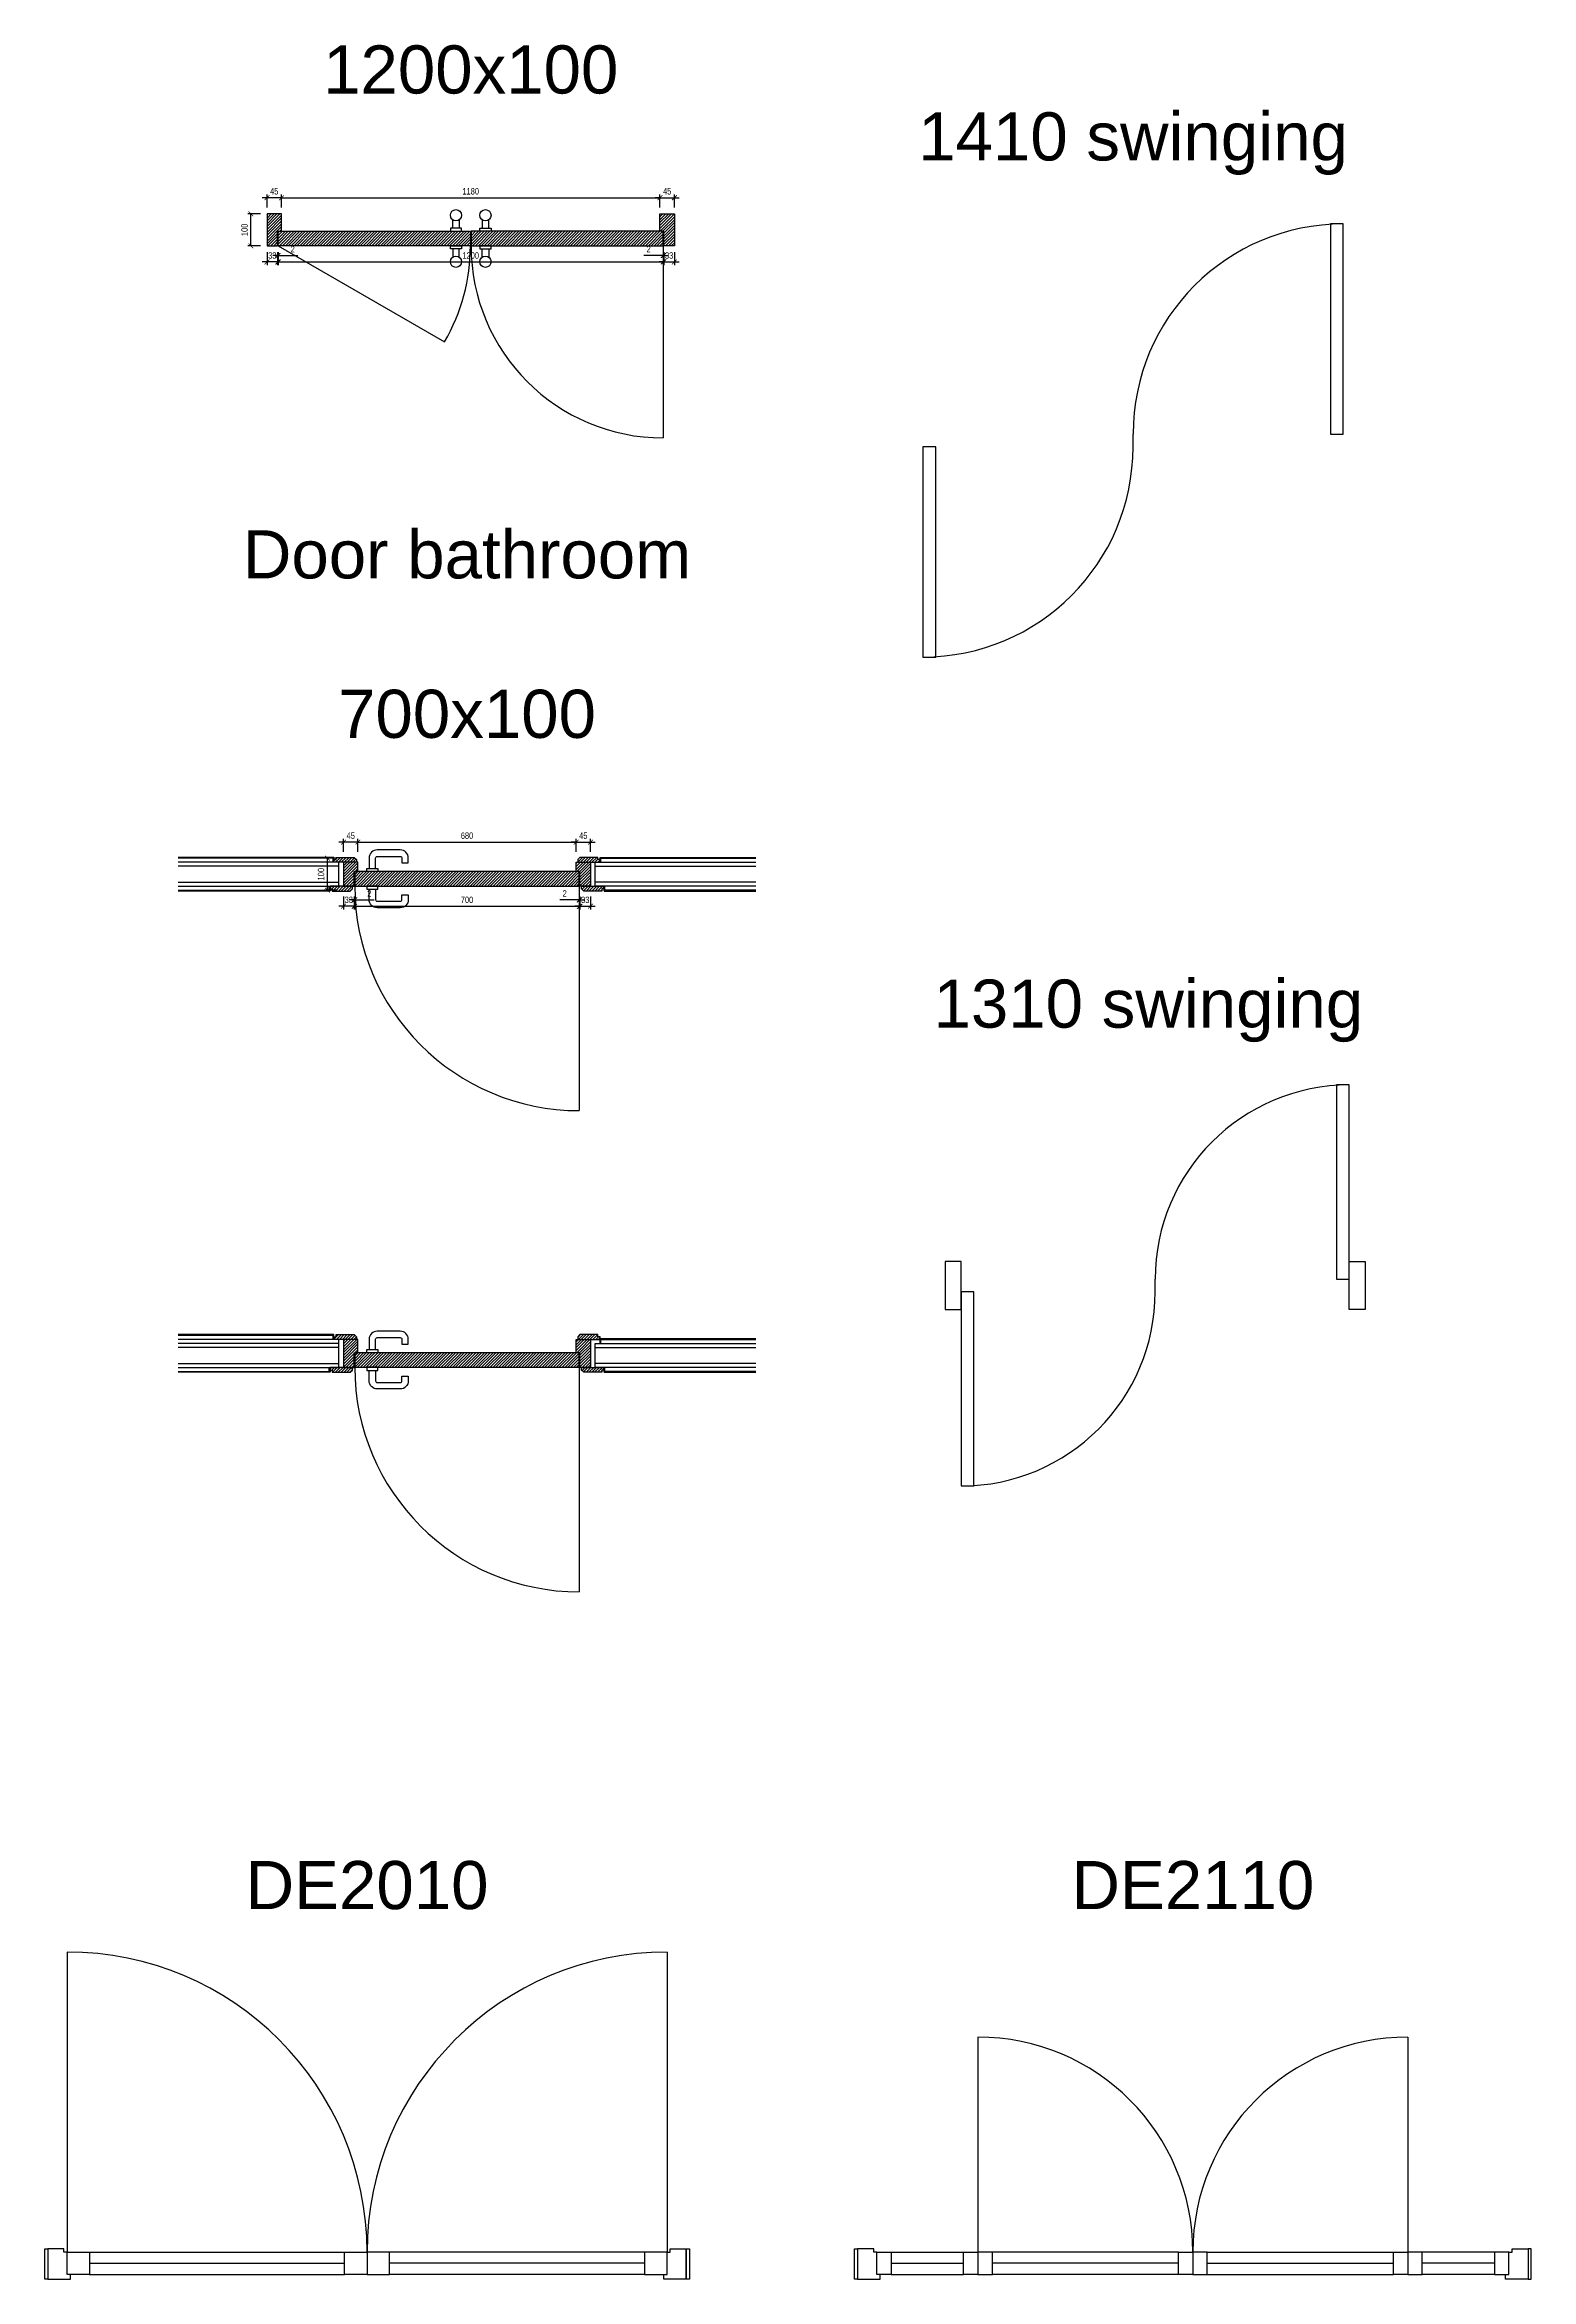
# Model space of a CAD drawing. Header units: millimetres. Extents: x 585 to 19233, y 2366 to 15159.
# Drawn here: x 11797 to 16431, y 2366 to 9332 of the extents above; entities that cross this region are included whole.
import ezdxf
from ezdxf.enums import TextEntityAlignment as Align

# ---------------------------------------------------------------- set-up
doc = ezdxf.new("R2010")
doc.units = ezdxf.units.MM
for name, color, linetype in [('AR doors', 4, 'Continuous'), ('AR doors dim', 4, 'Continuous'), ('AR wall', 5, 'Continuous'), ('AR windows', 4, 'Continuous')]:
    doc.layers.add(name, color=color, linetype=linetype)
doc.styles.add('Arial', font='arial.ttf')
doc.styles.add('Romrust', font='romrust.shx', dxfattribs={"width": 0.8})
doc.dimstyles.new('II 10', dxfattribs={"dimscale": 10, "dimtxt": 2, "dimasz": 1.5, "dimexe": 1, "dimexo": 2, "dimgap": 1, "dimtad": 1, "dimdec": 0, "dimzin": 9, "dimdsep": 46, "dimtxsty": 'Romrust', "dimblk": 'ARCHTICK', "dimcen": 0, "dimclrt": 3, "dimadec": 0, "dimazin": 0, "dimtfac": 0.666667, "dimtdec": 0, "dimtix": 1, "dimtmove": 0, "dimatfit": 0, "dimfxl": 1, "dimtvp": 1, "dimtolj": 1, "dimarcsym": 0})

# ---------------------------------------------------------------- blocks, each defined once
blk = doc.blocks.new('_ArchTick')
at = {"color": 0, "linetype": 'ByBlock', "lineweight": 0, "const_width": 0.15}
blk.add_lwpolyline([(-0.5, -0.5), (0.5, 0.5)], dxfattribs=at)
blk = doc.blocks.new('*D150')
at = {"layer": 'AR doors dim', "color": 0, "lineweight": -2, "transparency": 16777216}
for p, q in [((12763.2, 6676.4), (12763.2, 6635.9)), ((12763.2, 6645.9), (13463.2, 6645.9)), ((13463.2, 6676.4), (13463.2, 6635.9))]:
    blk.add_line(p, q, dxfattribs=at)
at = {"layer": 'Defpoints', "color": 0, "transparency": 16777216}
for p in [(12763.2, 6696.4), (13463.2, 6696.4), (13463.2, 6645.9)]:
    blk.add_point(p, dxfattribs=at)
at = {"layer": 'AR doors dim', "color": 0, "lineweight": -2, "transparency": 16777216, "xscale": 15, "yscale": 15, "zscale": 15, "rotation": 180}
blk.add_blockref('_ArchTick', (12763.2, 6645.9), dxfattribs=at)
at = {"layer": 'AR doors dim', "color": 0, "lineweight": -2, "transparency": 16777216, "xscale": 15, "yscale": 15, "zscale": 15}
blk.add_blockref('_ArchTick', (13463.2, 6645.9), dxfattribs=at)
at = {"layer": 'AR doors dim', "color": 3, "transparency": 16777216, "insert": (13113.2, 6665.9), "char_height": 20, "attachment_point": 5, "style": 'Romrust'}
blk.add_mtext('\\A1;700', dxfattribs=at)
blk = doc.blocks.new('*D151')
at = {"layer": 'AR doors dim', "color": 0, "lineweight": -2, "transparency": 16777216}
for p, q in [((12728.2, 6645.9), (12713.2, 6645.9)), ((12728.2, 6675.9), (12728.2, 6635.9)), ((12761.2, 6645.9), (12728.2, 6645.9)), ((12761.2, 6675.9), (12761.2, 6635.9)), ((12761.2, 6645.9), (12776.2, 6645.9))]:
    blk.add_line(p, q, dxfattribs=at)
at = {"layer": 'Defpoints', "color": 0, "transparency": 16777216}
for p in [(12728.2, 6695.9), (12761.2, 6695.9), (12728.2, 6645.9)]:
    blk.add_point(p, dxfattribs=at)
at = {"layer": 'AR doors dim', "color": 0, "lineweight": -2, "transparency": 16777216, "xscale": 15, "yscale": 15, "zscale": 15}
blk.add_blockref('_ArchTick', (12728.2, 6645.9), dxfattribs=at)
at = {"layer": 'AR doors dim', "color": 0, "lineweight": -2, "transparency": 16777216, "xscale": 15, "yscale": 15, "zscale": 15, "rotation": 180}
blk.add_blockref('_ArchTick', (12761.2, 6645.9), dxfattribs=at)
at = {"layer": 'AR doors dim', "color": 3, "transparency": 16777216, "insert": (12744.7, 6665.9), "char_height": 20, "attachment_point": 5, "style": 'Romrust'}
blk.add_mtext('\\A1;33', dxfattribs=at)
blk = doc.blocks.new('*D152')
at = {"layer": 'AR doors dim', "color": 0, "lineweight": -2, "transparency": 16777216}
for p, q in [((12761.2, 6665.9), (12746.2, 6665.9)), ((12761.2, 6675.9), (12761.2, 6655.9)), ((12761.2, 6665.9), (12763.2, 6665.9)), ((12763.2, 6676.4), (12763.2, 6655.9)), ((12763.2, 6665.9), (12823.9, 6665.9))]:
    blk.add_line(p, q, dxfattribs=at)
at = {"layer": 'Defpoints', "color": 0, "transparency": 16777216}
for p in [(12761.2, 6695.9), (12763.2, 6696.4), (12763.2, 6665.9)]:
    blk.add_point(p, dxfattribs=at)
at = {"layer": 'AR doors dim', "color": 0, "lineweight": -2, "transparency": 16777216, "xscale": 15, "yscale": 15, "zscale": 15}
blk.add_blockref('_ArchTick', (12761.2, 6665.9), dxfattribs=at)
at = {"layer": 'AR doors dim', "color": 0, "lineweight": -2, "transparency": 16777216, "xscale": 15, "yscale": 15, "zscale": 15, "rotation": 180}
blk.add_blockref('_ArchTick', (12763.2, 6665.9), dxfattribs=at)
at = {"layer": 'AR doors dim', "color": 3, "transparency": 16777216, "insert": (12808.6, 6685.9), "char_height": 20, "attachment_point": 5, "style": 'Romrust'}
blk.add_mtext('\\A1;2', dxfattribs=at)
blk = doc.blocks.new('*D153')
at = {"layer": 'AR doors dim', "color": 0, "lineweight": -2, "transparency": 16777216}
for p, q in [((12773.2, 6815.9), (12773.2, 6855.9)), ((12773.2, 6845.9), (13453.2, 6845.9)), ((13453.2, 6815.9), (13453.2, 6855.9))]:
    blk.add_line(p, q, dxfattribs=at)
at = {"layer": 'Defpoints', "color": 0, "transparency": 16777216}
for p in [(13453.2, 6845.9), (12773.2, 6795.9), (13453.2, 6795.9)]:
    blk.add_point(p, dxfattribs=at)
at = {"layer": 'AR doors dim', "color": 0, "lineweight": -2, "transparency": 16777216, "xscale": 15, "yscale": 15, "zscale": 15, "rotation": 180}
blk.add_blockref('_ArchTick', (12773.2, 6845.9), dxfattribs=at)
at = {"layer": 'AR doors dim', "color": 0, "lineweight": -2, "transparency": 16777216, "xscale": 15, "yscale": 15, "zscale": 15}
blk.add_blockref('_ArchTick', (13453.2, 6845.9), dxfattribs=at)
at = {"layer": 'AR doors dim', "color": 3, "transparency": 16777216, "insert": (13113.2, 6865.9), "char_height": 20, "attachment_point": 5, "style": 'Romrust'}
blk.add_mtext('\\A1;680', dxfattribs=at)
blk = doc.blocks.new('*D154')
at = {"layer": 'AR doors dim', "color": 0, "lineweight": -2, "transparency": 16777216}
for p, q in [((13453.2, 6845.9), (13438.2, 6845.9)), ((13453.2, 6815.9), (13453.2, 6855.9)), ((13453.2, 6845.9), (13498.2, 6845.9)), ((13498.2, 6815.9), (13498.2, 6855.9)), ((13498.2, 6845.9), (13513.2, 6845.9))]:
    blk.add_line(p, q, dxfattribs=at)
at = {"layer": 'Defpoints', "color": 0, "transparency": 16777216}
for p in [(13498.2, 6845.9), (13453.2, 6795.9), (13498.2, 6795.9)]:
    blk.add_point(p, dxfattribs=at)
at = {"layer": 'AR doors dim', "color": 0, "lineweight": -2, "transparency": 16777216, "xscale": 15, "yscale": 15, "zscale": 15}
blk.add_blockref('_ArchTick', (13453.2, 6845.9), dxfattribs=at)
at = {"layer": 'AR doors dim', "color": 0, "lineweight": -2, "transparency": 16777216, "xscale": 15, "yscale": 15, "zscale": 15, "rotation": 180}
blk.add_blockref('_ArchTick', (13498.2, 6845.9), dxfattribs=at)
at = {"layer": 'AR doors dim', "color": 3, "transparency": 16777216, "insert": (13475.7, 6865.9), "char_height": 20, "attachment_point": 5, "style": 'Romrust'}
blk.add_mtext('\\A1;45', dxfattribs=at)
blk = doc.blocks.new('*D155')
at = {"layer": 'AR doors dim', "color": 0, "lineweight": -2, "transparency": 16777216}
for p, q in [((12728.2, 6845.9), (12713.2, 6845.9)), ((12728.2, 6815.9), (12728.2, 6855.9)), ((12773.2, 6845.9), (12728.2, 6845.9)), ((12773.2, 6815.9), (12773.2, 6855.9)), ((12773.2, 6845.9), (12788.2, 6845.9))]:
    blk.add_line(p, q, dxfattribs=at)
at = {"layer": 'Defpoints', "color": 0, "transparency": 16777216}
for p in [(12728.2, 6845.9), (12728.2, 6795.9), (12773.2, 6795.9)]:
    blk.add_point(p, dxfattribs=at)
at = {"layer": 'AR doors dim', "color": 0, "lineweight": -2, "transparency": 16777216, "xscale": 15, "yscale": 15, "zscale": 15}
blk.add_blockref('_ArchTick', (12728.2, 6845.9), dxfattribs=at)
at = {"layer": 'AR doors dim', "color": 0, "lineweight": -2, "transparency": 16777216, "xscale": 15, "yscale": 15, "zscale": 15, "rotation": 180}
blk.add_blockref('_ArchTick', (12773.2, 6845.9), dxfattribs=at)
at = {"layer": 'AR doors dim', "color": 3, "transparency": 16777216, "insert": (12750.7, 6865.9), "char_height": 20, "attachment_point": 5, "style": 'Romrust'}
blk.add_mtext('\\A1;45', dxfattribs=at)
blk = doc.blocks.new('*D156')
at = {"layer": 'AR doors dim', "color": 0, "lineweight": -2, "transparency": 16777216}
for p, q in [((12708.2, 6795.9), (12668.2, 6795.9)), ((12678.2, 6695.9), (12678.2, 6795.9)), ((12708.2, 6695.9), (12668.2, 6695.9))]:
    blk.add_line(p, q, dxfattribs=at)
at = {"layer": 'Defpoints', "color": 0, "transparency": 16777216}
for p in [(12678.2, 6795.9), (12728.2, 6795.9), (12728.2, 6695.9)]:
    blk.add_point(p, dxfattribs=at)
at = {"layer": 'AR doors dim', "color": 0, "lineweight": -2, "transparency": 16777216, "xscale": 15, "yscale": 15, "zscale": 15}
for p, rotation in [((12678.2, 6795.9), 90), ((12678.2, 6695.9), 270)]:
    blk.add_blockref('_ArchTick', p, dxfattribs=dict(at, rotation=rotation))
at = {"layer": 'AR doors dim', "color": 3, "transparency": 16777216, "insert": (12658.2, 6745.9), "char_height": 20, "attachment_point": 5, "rotation": 90, "style": 'Romrust'}
blk.add_mtext('\\A1;100', dxfattribs=at)
blk = doc.blocks.new('*D157')
at = {"layer": 'AR doors dim', "color": 0, "lineweight": -2, "transparency": 16777216}
for p, q in [((13465.2, 6645.9), (13450.2, 6645.9)), ((13465.2, 6675.9), (13465.2, 6635.9)), ((13465.2, 6645.9), (13498.2, 6645.9)), ((13498.2, 6675.9), (13498.2, 6635.9)), ((13498.2, 6645.9), (13513.2, 6645.9))]:
    blk.add_line(p, q, dxfattribs=at)
at = {"layer": 'Defpoints', "color": 0, "transparency": 16777216}
for p in [(13465.2, 6695.9), (13498.2, 6695.9), (13498.2, 6645.9)]:
    blk.add_point(p, dxfattribs=at)
at = {"layer": 'AR doors dim', "color": 0, "lineweight": -2, "transparency": 16777216, "xscale": 15, "yscale": 15, "zscale": 15}
blk.add_blockref('_ArchTick', (13465.2, 6645.9), dxfattribs=at)
at = {"layer": 'AR doors dim', "color": 0, "lineweight": -2, "transparency": 16777216, "xscale": 15, "yscale": 15, "zscale": 15, "rotation": 180}
blk.add_blockref('_ArchTick', (13498.2, 6645.9), dxfattribs=at)
at = {"layer": 'AR doors dim', "color": 3, "transparency": 16777216, "insert": (13481.7, 6665.9), "char_height": 20, "attachment_point": 5, "style": 'Romrust'}
blk.add_mtext('\\A1;33', dxfattribs=at)
blk = doc.blocks.new('*D158')
at = {"layer": 'AR doors dim', "color": 0, "lineweight": -2, "transparency": 16777216}
for p, q in [((13463.2, 6665.9), (13402.6, 6665.9)), ((13463.2, 6676.4), (13463.2, 6655.9)), ((13465.2, 6665.9), (13463.2, 6665.9)), ((13465.2, 6675.9), (13465.2, 6655.9)), ((13465.2, 6665.9), (13480.2, 6665.9))]:
    blk.add_line(p, q, dxfattribs=at)
at = {"layer": 'Defpoints', "color": 0, "transparency": 16777216}
for p in [(13463.2, 6696.4), (13465.2, 6695.9), (13463.2, 6665.9)]:
    blk.add_point(p, dxfattribs=at)
at = {"layer": 'AR doors dim', "color": 0, "lineweight": -2, "transparency": 16777216, "xscale": 15, "yscale": 15, "zscale": 15}
blk.add_blockref('_ArchTick', (13463.2, 6665.9), dxfattribs=at)
at = {"layer": 'AR doors dim', "color": 0, "lineweight": -2, "transparency": 16777216, "xscale": 15, "yscale": 15, "zscale": 15, "rotation": 180}
blk.add_blockref('_ArchTick', (13465.2, 6665.9), dxfattribs=at)
at = {"layer": 'AR doors dim', "color": 3, "transparency": 16777216, "insert": (13417.9, 6685.9), "char_height": 20, "attachment_point": 5, "style": 'Romrust'}
blk.add_mtext('\\A1;2', dxfattribs=at)
blk = doc.blocks.new('door bathroom 1200x100 plan')
h = blk.add_hatch()
h.set_pattern_fill('LINE', color=8, scale=2, angle=45, style=0)
h.set_pattern_definition([(45, (-5000, 2500), (-4.490128, 4.490128), [])])
h.paths.add_polyline_path([(1, -49.5), (600, -49.5), (600, -4.5), (1, -4.5)])
h.paths.add_polyline_path([(-1, -49.5), (-600, -49.5), (-600, -4.5), (-1, -4.5)])
h.paths.add_polyline_path([(635, -50), (602, -50), (602, -4), (590, -4), (590, 50), (635, 50)])
h.paths.add_polyline_path([(-635, -50), (-602, -50), (-602, -4), (-590, -4), (-590, 50), (-635, 50)])
at = {"color": 8}
for p, q in [((-600, -49.5), (-81.3, -349)), ((600, -49.5), (600, -648.5))]:
    blk.add_line(p, q, dxfattribs=at)
at = {"color": 0}
for points in [[(-635, -50), (-602, -50), (-602, -4), (-590, -4), (-590, 50), (-635, 50), (-635, -50)], [(635, -50), (602, -50), (602, -4), (590, -4), (590, 50), (635, 50), (635, -50)]]:
    blk.add_lwpolyline(points, dxfattribs=at)
at = {"color": 8}
for points in [[(-28.5, 5.5), (-63.5, 5.5), (-63.5, -4.5), (-28.5, -4.5)], [(28.5, 5.5), (63.5, 5.5), (63.5, -4.5), (28.5, -4.5)], [(-28.5, -59.5), (-63.5, -59.5), (-63.5, -49.5), (-28.5, -49.5)], [(28.5, -59.5), (63.5, -59.5), (63.5, -49.5), (28.5, -49.5)]]:
    blk.add_lwpolyline(points, close=True, dxfattribs=at)
for points in [[(-36, 31.1), (-36, 5.5), (-56, 5.5), (-56, 31.1)], [(36, 31.1), (36, 5.5), (56, 5.5), (56, 31.1)], [(-36, -85.1), (-36, -59.5), (-56, -59.5), (-56, -85.1)], [(36, -85.1), (36, -59.5), (56, -59.5), (56, -85.1)]]:
    blk.add_lwpolyline(points, dxfattribs=at)
at = {"color": 0}
for points in [[(-1, -49.5), (-600, -49.5), (-600, -4.5), (-1, -4.5)], [(1, -49.5), (600, -49.5), (600, -4.5), (1, -4.5)]]:
    blk.add_lwpolyline(points, close=True, dxfattribs=at)
at = {"color": 8}
for centre in [(-46, 45.5), (46, 45.5), (-46, -99.5), (46, -99.5)]:
    blk.add_circle(centre, 17.5, dxfattribs=at)
for centre, start, end in [((-600, -49.5), 330, 0), ((600, -49.5), 180, 270)]:
    blk.add_arc(centre, 599, start, end, dxfattribs=at)
blk = doc.blocks.new('*D159')
at = {"layer": 'AR doors dim', "color": 0, "lineweight": -2, "transparency": 16777216}
for p, q in [((12524.7, 8684.9), (12524.7, 8644.4)), ((12524.7, 8654.4), (13724.7, 8654.4)), ((13724.7, 8684.9), (13724.7, 8644.4))]:
    blk.add_line(p, q, dxfattribs=at)
at = {"layer": 'Defpoints', "color": 0, "transparency": 16777216}
for p in [(12524.7, 8704.9), (13724.7, 8704.9), (13724.7, 8654.4)]:
    blk.add_point(p, dxfattribs=at)
at = {"layer": 'AR doors dim', "color": 0, "lineweight": -2, "transparency": 16777216, "xscale": 15, "yscale": 15, "zscale": 15, "rotation": 180}
blk.add_blockref('_ArchTick', (12524.7, 8654.4), dxfattribs=at)
at = {"layer": 'AR doors dim', "color": 0, "lineweight": -2, "transparency": 16777216, "xscale": 15, "yscale": 15, "zscale": 15}
blk.add_blockref('_ArchTick', (13724.7, 8654.4), dxfattribs=at)
at = {"layer": 'AR doors dim', "color": 3, "transparency": 16777216, "insert": (13124.7, 8674.4), "char_height": 20, "attachment_point": 5, "style": 'Romrust'}
blk.add_mtext('\\A1;1200', dxfattribs=at)
blk = doc.blocks.new('*D160')
at = {"layer": 'AR doors dim', "color": 0, "lineweight": -2, "transparency": 16777216}
for p, q in [((12489.7, 8654.4), (12474.7, 8654.4)), ((12489.7, 8684.4), (12489.7, 8644.4)), ((12522.7, 8654.4), (12489.7, 8654.4)), ((12522.7, 8684.4), (12522.7, 8644.4)), ((12522.7, 8654.4), (12537.7, 8654.4))]:
    blk.add_line(p, q, dxfattribs=at)
at = {"layer": 'Defpoints', "color": 0, "transparency": 16777216}
for p in [(12489.7, 8704.4), (12489.7, 8654.4), (12522.7, 8704.4)]:
    blk.add_point(p, dxfattribs=at)
at = {"layer": 'AR doors dim', "color": 0, "lineweight": -2, "transparency": 16777216, "xscale": 15, "yscale": 15, "zscale": 15}
blk.add_blockref('_ArchTick', (12489.7, 8654.4), dxfattribs=at)
at = {"layer": 'AR doors dim', "color": 0, "lineweight": -2, "transparency": 16777216, "xscale": 15, "yscale": 15, "zscale": 15, "rotation": 180}
blk.add_blockref('_ArchTick', (12522.7, 8654.4), dxfattribs=at)
at = {"layer": 'AR doors dim', "color": 3, "transparency": 16777216, "insert": (12506.2, 8674.4), "char_height": 20, "attachment_point": 5, "style": 'Romrust'}
blk.add_mtext('\\A1;33', dxfattribs=at)
blk = doc.blocks.new('*D161')
at = {"layer": 'AR doors dim', "color": 0, "lineweight": -2, "transparency": 16777216}
for p, q in [((12522.7, 8674.4), (12507.7, 8674.4)), ((12522.7, 8684.4), (12522.7, 8664.4)), ((12522.7, 8674.4), (12524.7, 8674.4)), ((12524.7, 8684.9), (12524.7, 8664.4)), ((12524.7, 8674.4), (12585.3, 8674.4))]:
    blk.add_line(p, q, dxfattribs=at)
at = {"layer": 'Defpoints', "color": 0, "transparency": 16777216}
for p in [(12522.7, 8704.4), (12524.7, 8704.9), (12524.7, 8674.4)]:
    blk.add_point(p, dxfattribs=at)
at = {"layer": 'AR doors dim', "color": 0, "lineweight": -2, "transparency": 16777216, "xscale": 15, "yscale": 15, "zscale": 15}
blk.add_blockref('_ArchTick', (12522.7, 8674.4), dxfattribs=at)
at = {"layer": 'AR doors dim', "color": 0, "lineweight": -2, "transparency": 16777216, "xscale": 15, "yscale": 15, "zscale": 15, "rotation": 180}
blk.add_blockref('_ArchTick', (12524.7, 8674.4), dxfattribs=at)
at = {"layer": 'AR doors dim', "color": 3, "transparency": 16777216, "insert": (12570, 8694.4), "char_height": 20, "attachment_point": 5, "style": 'Romrust'}
blk.add_mtext('\\A1;2', dxfattribs=at)
blk = doc.blocks.new('*D162')
at = {"layer": 'AR doors dim', "color": 0, "lineweight": -2, "transparency": 16777216}
for p, q in [((12534.7, 8824.4), (12534.7, 8864.4)), ((12534.7, 8854.4), (13714.7, 8854.4)), ((13714.7, 8824.4), (13714.7, 8864.4))]:
    blk.add_line(p, q, dxfattribs=at)
at = {"layer": 'Defpoints', "color": 0, "transparency": 16777216}
for p in [(13714.7, 8854.4), (12534.7, 8804.4), (13714.7, 8804.4)]:
    blk.add_point(p, dxfattribs=at)
at = {"layer": 'AR doors dim', "color": 0, "lineweight": -2, "transparency": 16777216, "xscale": 15, "yscale": 15, "zscale": 15, "rotation": 180}
blk.add_blockref('_ArchTick', (12534.7, 8854.4), dxfattribs=at)
at = {"layer": 'AR doors dim', "color": 0, "lineweight": -2, "transparency": 16777216, "xscale": 15, "yscale": 15, "zscale": 15}
blk.add_blockref('_ArchTick', (13714.7, 8854.4), dxfattribs=at)
at = {"layer": 'AR doors dim', "color": 3, "transparency": 16777216, "insert": (13124.7, 8874.4), "char_height": 20, "attachment_point": 5, "style": 'Romrust'}
blk.add_mtext('\\A1;1180', dxfattribs=at)
blk = doc.blocks.new('*D163')
at = {"layer": 'AR doors dim', "color": 0, "lineweight": -2, "transparency": 16777216}
for p, q in [((13714.7, 8854.4), (13699.7, 8854.4)), ((13714.7, 8824.4), (13714.7, 8864.4)), ((13714.7, 8854.4), (13759.7, 8854.4)), ((13759.7, 8824.4), (13759.7, 8864.4)), ((13759.7, 8854.4), (13774.7, 8854.4))]:
    blk.add_line(p, q, dxfattribs=at)
at = {"layer": 'Defpoints', "color": 0, "transparency": 16777216}
for p in [(13759.7, 8854.4), (13714.7, 8804.4), (13759.7, 8804.4)]:
    blk.add_point(p, dxfattribs=at)
at = {"layer": 'AR doors dim', "color": 0, "lineweight": -2, "transparency": 16777216, "xscale": 15, "yscale": 15, "zscale": 15}
blk.add_blockref('_ArchTick', (13714.7, 8854.4), dxfattribs=at)
at = {"layer": 'AR doors dim', "color": 0, "lineweight": -2, "transparency": 16777216, "xscale": 15, "yscale": 15, "zscale": 15, "rotation": 180}
blk.add_blockref('_ArchTick', (13759.7, 8854.4), dxfattribs=at)
at = {"layer": 'AR doors dim', "color": 3, "transparency": 16777216, "insert": (13737.2, 8874.4), "char_height": 20, "attachment_point": 5, "style": 'Romrust'}
blk.add_mtext('\\A1;45', dxfattribs=at)
blk = doc.blocks.new('*D164')
at = {"layer": 'AR doors dim', "color": 0, "lineweight": -2, "transparency": 16777216}
for p, q in [((12489.7, 8854.4), (12474.7, 8854.4)), ((12489.7, 8824.4), (12489.7, 8864.4)), ((12534.7, 8854.4), (12489.7, 8854.4)), ((12534.7, 8824.4), (12534.7, 8864.4)), ((12534.7, 8854.4), (12549.7, 8854.4))]:
    blk.add_line(p, q, dxfattribs=at)
at = {"layer": 'Defpoints', "color": 0, "transparency": 16777216}
for p in [(12489.7, 8854.4), (12489.7, 8804.4), (12534.7, 8804.4)]:
    blk.add_point(p, dxfattribs=at)
at = {"layer": 'AR doors dim', "color": 0, "lineweight": -2, "transparency": 16777216, "xscale": 15, "yscale": 15, "zscale": 15}
blk.add_blockref('_ArchTick', (12489.7, 8854.4), dxfattribs=at)
at = {"layer": 'AR doors dim', "color": 0, "lineweight": -2, "transparency": 16777216, "xscale": 15, "yscale": 15, "zscale": 15, "rotation": 180}
blk.add_blockref('_ArchTick', (12534.7, 8854.4), dxfattribs=at)
at = {"layer": 'AR doors dim', "color": 3, "transparency": 16777216, "insert": (12512.2, 8874.4), "char_height": 20, "attachment_point": 5, "style": 'Romrust'}
blk.add_mtext('\\A1;45', dxfattribs=at)
blk = doc.blocks.new('*D165')
at = {"layer": 'AR doors dim', "color": 0, "lineweight": -2, "transparency": 16777216}
for p, q in [((12469.7, 8804.4), (12429.7, 8804.4)), ((12439.7, 8704.4), (12439.7, 8804.4)), ((12469.7, 8704.4), (12429.7, 8704.4))]:
    blk.add_line(p, q, dxfattribs=at)
at = {"layer": 'Defpoints', "color": 0, "transparency": 16777216}
for p in [(12439.7, 8804.4), (12489.7, 8804.4), (12489.7, 8704.4)]:
    blk.add_point(p, dxfattribs=at)
at = {"layer": 'AR doors dim', "color": 0, "lineweight": -2, "transparency": 16777216, "xscale": 15, "yscale": 15, "zscale": 15}
for p, rotation in [((12439.7, 8804.4), 90), ((12439.7, 8704.4), 270)]:
    blk.add_blockref('_ArchTick', p, dxfattribs=dict(at, rotation=rotation))
at = {"layer": 'AR doors dim', "color": 3, "transparency": 16777216, "insert": (12419.7, 8754.4), "char_height": 20, "attachment_point": 5, "rotation": 90, "style": 'Romrust'}
blk.add_mtext('\\A1;100', dxfattribs=at)
blk = doc.blocks.new('*D166')
at = {"layer": 'AR doors dim', "color": 0, "lineweight": -2, "transparency": 16777216}
for p, q in [((13726.7, 8654.4), (13711.7, 8654.4)), ((13726.7, 8684.4), (13726.7, 8644.4)), ((13726.7, 8654.4), (13759.7, 8654.4)), ((13759.7, 8684.4), (13759.7, 8644.4)), ((13759.7, 8654.4), (13774.7, 8654.4))]:
    blk.add_line(p, q, dxfattribs=at)
at = {"layer": 'Defpoints', "color": 0, "transparency": 16777216}
for p in [(13726.7, 8704.4), (13759.7, 8704.4), (13759.7, 8654.4)]:
    blk.add_point(p, dxfattribs=at)
at = {"layer": 'AR doors dim', "color": 0, "lineweight": -2, "transparency": 16777216, "xscale": 15, "yscale": 15, "zscale": 15}
blk.add_blockref('_ArchTick', (13726.7, 8654.4), dxfattribs=at)
at = {"layer": 'AR doors dim', "color": 0, "lineweight": -2, "transparency": 16777216, "xscale": 15, "yscale": 15, "zscale": 15, "rotation": 180}
blk.add_blockref('_ArchTick', (13759.7, 8654.4), dxfattribs=at)
at = {"layer": 'AR doors dim', "color": 3, "transparency": 16777216, "insert": (13743.2, 8674.4), "char_height": 20, "attachment_point": 5, "style": 'Romrust'}
blk.add_mtext('\\A1;33', dxfattribs=at)
blk = doc.blocks.new('*D167')
at = {"layer": 'AR doors dim', "color": 0, "lineweight": -2, "transparency": 16777216}
for p, q in [((13724.7, 8674.4), (13664, 8674.4)), ((13724.7, 8684.9), (13724.7, 8664.4)), ((13726.7, 8674.4), (13724.7, 8674.4)), ((13726.7, 8684.4), (13726.7, 8664.4)), ((13726.7, 8674.4), (13741.7, 8674.4))]:
    blk.add_line(p, q, dxfattribs=at)
at = {"layer": 'Defpoints', "color": 0, "transparency": 16777216}
for p in [(13724.7, 8704.9), (13724.7, 8674.4), (13726.7, 8704.4)]:
    blk.add_point(p, dxfattribs=at)
at = {"layer": 'AR doors dim', "color": 0, "lineweight": -2, "transparency": 16777216, "xscale": 15, "yscale": 15, "zscale": 15}
blk.add_blockref('_ArchTick', (13724.7, 8674.4), dxfattribs=at)
at = {"layer": 'AR doors dim', "color": 0, "lineweight": -2, "transparency": 16777216, "xscale": 15, "yscale": 15, "zscale": 15, "rotation": 180}
blk.add_blockref('_ArchTick', (13726.7, 8674.4), dxfattribs=at)
at = {"layer": 'AR doors dim', "color": 3, "transparency": 16777216, "insert": (13679.3, 8694.4), "char_height": 20, "attachment_point": 5, "style": 'Romrust'}
blk.add_mtext('\\A1;2', dxfattribs=at)
blk = doc.blocks.new('door bathroom 700 plan 70')
h = blk.add_hatch()
h.set_pattern_fill('LINE', color=8, scale=2, angle=45, style=0)
h.set_pattern_definition([(45, (-5000, -5e-12), (-4.490128, 4.490128), [])])
h.paths.add_polyline_path([(-350, -37), (350, -37), (350, 8), (-350, 8)])
h.paths.add_polyline_path([(345, 37.5), (415, 37.5), (415, 45.5), (408, 45.5), (408, 52.5), (352, 52.5), (345, 45.5)])
h.paths.add_polyline_path([(385, -37.5), (352, -37.5), (352, 8.5), (340, 8.5), (340, 37.5), (385, 37.5)])
h.paths.add_polyline_path([(357, -37.5), (427, -37.5), (427, -45.5), (420, -45.5), (420, -52.5), (364, -52.5), (357, -45.5)])
h.paths.add_polyline_path([(-352, -37.5), (-352, 8.5), (-340, 8.5), (-340, 37.5), (-385, 37.5), (-385, -37.5)])
h.paths.add_polyline_path([(-345, 37.5), (-415, 37.5), (-415, 45.5), (-408, 45.5), (-408, 52.5), (-352, 52.5), (-345, 45.5)])
h.paths.add_polyline_path([(-357, -37.5), (-427, -37.5), (-427, -45.5), (-420, -45.5), (-420, -52.5), (-364, -52.5), (-357, -45.5)])
at = {"color": 8}
blk.add_line((350, -37), (350, -737), dxfattribs=at)
for points in [[(-208, 75.5), (-280, 75.5, 0.414214), (-305, 50.5), (-305, 18), (-285, 18), (-285, 50.5, -0.414214), (-280, 55.5), (-208, 55.5, -0.414214), (-203, 50.5), (-203, 35.5), (-183, 35.5), (-183, 50.5, 0.414214)], [(-208, -104.5), (-280, -104.5, -0.414214), (-305, -79.5), (-305, -47), (-285, -47), (-285, -79.5, 0.414214), (-280, -84.5), (-208, -84.5, 0.414214), (-203, -79.5), (-203, -64.5), (-183, -64.5), (-183, -79.5, -0.414214)]]:
    blk.add_lwpolyline(points, format="xyb", close=True, dxfattribs=at)
at = {"color": 0, "ltscale": 10}
for points in [[(-345, 37.5), (-415, 37.5), (-415, 45.5), (-408, 45.5), (-408, 52.5), (-352, 52.5), (-345, 45.5), (-345, 37.5)], [(345, 37.5), (415, 37.5), (415, 45.5), (408, 45.5), (408, 52.5), (352, 52.5), (345, 45.5), (345, 37.5)], [(-357, -37.5), (-427, -37.5), (-427, -45.5), (-420, -45.5), (-420, -52.5), (-364, -52.5), (-357, -45.5), (-357, -37.5)], [(357, -37.5), (427, -37.5), (427, -45.5), (420, -45.5), (420, -52.5), (364, -52.5), (357, -45.5), (357, -37.5)]]:
    blk.add_lwpolyline(points, dxfattribs=at)
at = {"color": 0}
for points in [[(-352, -37.5), (-352, 8.5), (-340, 8.5), (-340, 37.5), (-385, 37.5), (-385, -37.5), (-352, -37.5)], [(385, -37.5), (352, -37.5), (352, 8.5), (340, 8.5), (340, 37.5), (385, 37.5), (385, -37.5)]]:
    blk.add_lwpolyline(points, dxfattribs=at)
blk.add_lwpolyline([(-350, -37), (350, -37), (350, 8), (-350, 8)], close=True, dxfattribs=at)
at = {"color": 8}
for points in [[(-312.5, 18), (-277.5, 18), (-277.5, 8), (-312.5, 8)], [(-312.5, -47), (-277.5, -47), (-277.5, -37), (-312.5, -37)]]:
    blk.add_lwpolyline(points, close=True, dxfattribs=at)
blk.add_arc((350, -37), 700, 180, 270, dxfattribs=at)
blk = doc.blocks.new('door bathroom 700 plan 70 112.5')
h = blk.add_hatch()
h.set_pattern_fill('LINE', color=8, scale=2, angle=45, style=0)
h.set_pattern_definition([(45, (-5000, -5e-12), (-4.490128, 4.490128), [])])
h.paths.add_polyline_path([(-350, -37), (350, -37), (350, 8), (-350, 8)])
h.paths.add_polyline_path([(345, 50), (415, 50), (415, 58), (408, 58), (408, 65), (352, 65), (345, 58)])
h.paths.add_polyline_path([(385, -37.5), (352, -37.5), (352, 8.5), (340, 8.5), (340, 50), (385, 50)])
h.paths.add_polyline_path([(357, -37.5), (427, -37.5), (427, -45.5), (420, -45.5), (420, -52.5), (364, -52.5), (357, -45.5)])
h.paths.add_polyline_path([(-352, -37.5), (-352, 8.5), (-340, 8.5), (-340, 50), (-385, 50), (-385, -37.5)])
h.paths.add_polyline_path([(-345, 50), (-415, 50), (-415, 58), (-408, 58), (-408, 65), (-352, 65), (-345, 58)])
h.paths.add_polyline_path([(-357, -37.5), (-427, -37.5), (-427, -45.5), (-420, -45.5), (-420, -52.5), (-364, -52.5), (-357, -45.5)])
at = {"color": 8}
blk.add_line((350, -37), (350, -737), dxfattribs=at)
for points in [[(-208, 75.5), (-280, 75.5, 0.414214), (-305, 50.5), (-305, 18), (-285, 18), (-285, 50.5, -0.414214), (-280, 55.5), (-208, 55.5, -0.414214), (-203, 50.5), (-203, 35.5), (-183, 35.5), (-183, 50.5, 0.414214)], [(-208, -104.5), (-280, -104.5, -0.414214), (-305, -79.5), (-305, -47), (-285, -47), (-285, -79.5, 0.414214), (-280, -84.5), (-208, -84.5, 0.414214), (-203, -79.5), (-203, -64.5), (-183, -64.5), (-183, -79.5, -0.414214)]]:
    blk.add_lwpolyline(points, format="xyb", close=True, dxfattribs=at)
at = {"color": 0, "ltscale": 10}
for points in [[(-345, 50), (-415, 50), (-415, 58), (-408, 58), (-408, 65), (-352, 65), (-345, 58), (-345, 50)], [(345, 50), (415, 50), (415, 58), (408, 58), (408, 65), (352, 65), (345, 58), (345, 50)], [(-357, -37.5), (-427, -37.5), (-427, -45.5), (-420, -45.5), (-420, -52.5), (-364, -52.5), (-357, -45.5), (-357, -37.5)], [(357, -37.5), (427, -37.5), (427, -45.5), (420, -45.5), (420, -52.5), (364, -52.5), (357, -45.5), (357, -37.5)]]:
    blk.add_lwpolyline(points, dxfattribs=at)
at = {"color": 0}
for points in [[(-352, -37.5), (-352, 8.5), (-340, 8.5), (-340, 50), (-385, 50), (-385, -37.5), (-352, -37.5)], [(385, -37.5), (352, -37.5), (352, 8.5), (340, 8.5), (340, 50), (385, 50), (385, -37.5)]]:
    blk.add_lwpolyline(points, dxfattribs=at)
blk.add_lwpolyline([(-350, -37), (350, -37), (350, 8), (-350, 8)], close=True, dxfattribs=at)
at = {"color": 8}
for points in [[(-312.5, 18), (-277.5, 18), (-277.5, 8), (-312.5, 8)], [(-312.5, -47), (-277.5, -47), (-277.5, -37), (-312.5, -37)]]:
    blk.add_lwpolyline(points, close=True, dxfattribs=at)
blk.add_arc((350, -37), 700, 180, 270, dxfattribs=at)
blk = doc.blocks.new('D1310 swinging')
for points in [[(605, 20), (605, 625), (565, 625), (565, 20), (605, 20)], [(-605, -20), (-605, -625), (-565, -625), (-565, -20), (-605, -20)]]:
    blk.add_lwpolyline(points)
at = {"color": 0}
blk.add_lwpolyline([(0, -20), (0, 20)], dxfattribs=at)
for centre, start, end in [((605, 20), 90, 180), ((-605, -20), 270, 0)]:
    blk.add_arc(centre, 605, start, end, dxfattribs=at)
blk = doc.blocks.new('D1410 swinging')
for points in [[(655, 20), (655, 675), (615, 675), (615, 20), (655, 20)], [(-655, -20), (-655, -675), (-615, -675), (-615, -20), (-655, -20)]]:
    blk.add_lwpolyline(points)
at = {"color": 0}
blk.add_lwpolyline([(0, -20), (0, 20)], dxfattribs=at)
for centre, start, end in [((655, 20), 90, 180), ((-655, -20), 270, 0)]:
    blk.add_arc(centre, 655, start, end, dxfattribs=at)
blk = doc.blocks.new('DE2010x95')
at = {"color": 8}
for points in [[(-935, 1020), (-935, 85)], [(935, 1020), (935, 85)]]:
    blk.add_lwpolyline(points, dxfattribs=at)
for points in [[(-995, 0), (-1005, 0), (-1005, 95), (-995, 95)], [(1005, 0), (995, 0), (995, 95), (1005, 95)]]:
    blk.add_lwpolyline(points, close=True, dxfattribs=at)
at = {"color": 3}
for points in [[(-945, 85), (-945, 95), (-995, 95), (-995, 0), (-925, 0), (-925, 15), (-935, 15), (-935, 85)], [(-935, 85), (-865, 85), (-865, 15), (-935, 15)], [(-70, 85), (0, 85), (0, 15), (-70, 15)], [(-70, 85), (0, 85), (0, 15), (-70, 15)], [(70, 85), (0, 85), (0, 15), (70, 15)], [(935, 85), (865, 85), (865, 15), (935, 15)], [(945, 85), (945, 95), (995, 95), (995, 0), (925, 0), (925, 15), (935, 15), (935, 85)]]:
    blk.add_lwpolyline(points, close=True, dxfattribs=at)
at = {"color": 0}
for points in [[(-865, 85), (-70, 85)], [(865, 85), (70, 85)], [(-865, 50), (-70, 50)], [(-865, 15), (-70, 15)], [(865, 50), (70, 50)], [(865, 15), (70, 15)]]:
    blk.add_lwpolyline(points, dxfattribs=at)
at = {"color": 8}
for centre, start, end in [((-935, 85), 0, 90), ((935, 85), 90, 180)]:
    blk.add_arc(centre, 935, start, end, dxfattribs=at)
blk = doc.blocks.new('DE2110x95')
at = {"color": 8}
for points in [[(-670, 755), (-670, 85)], [(670, 755), (670, 85)]]:
    blk.add_lwpolyline(points, dxfattribs=at)
for points in [[(-1045, 0), (-1055, 0), (-1055, 95), (-1045, 95)], [(1045, 0), (1055, 0), (1055, 95), (1045, 95)]]:
    blk.add_lwpolyline(points, close=True, dxfattribs=at)
at = {"color": 3}
for points in [[(-995, 85), (-995, 95), (-1045, 95), (-1045, 0), (-975, 0), (-975, 15), (-985, 15), (-985, 85)], [(-985, 85), (-940, 85), (-940, 15), (-985, 15)], [(-715, 85), (-670, 85), (-670, 15), (-715, 15)], [(-625, 85), (-670, 85), (-670, 15), (-625, 15)], [(-45, 85), (0, 85), (0, 15), (-45, 15)], [(45, 85), (0, 85), (0, 15), (45, 15)], [(625, 85), (670, 85), (670, 15), (625, 15)], [(715, 85), (670, 85), (670, 15), (715, 15)], [(985, 85), (940, 85), (940, 15), (985, 15)], [(995, 85), (995, 95), (1045, 95), (1045, 0), (975, 0), (975, 15), (985, 15), (985, 85)]]:
    blk.add_lwpolyline(points, close=True, dxfattribs=at)
at = {"color": 0}
for points in [[(-940, 85), (-715, 85)], [(-45, 85), (-625, 85)], [(45, 85), (625, 85)], [(940, 85), (715, 85)], [(-940, 50), (-715, 50)], [(-940, 15), (-715, 15)], [(-45, 50), (-625, 50)], [(-45, 15), (-625, 15)], [(45, 50), (625, 50)], [(45, 15), (625, 15)], [(940, 50), (715, 50)], [(940, 15), (715, 15)]]:
    blk.add_lwpolyline(points, dxfattribs=at)
at = {"color": 8}
for centre, start, end in [((-670, 85), 0, 90), ((670, 85), 90, 180)]:
    blk.add_arc(centre, 670, start, end, dxfattribs=at)

msp = doc.modelspace()

# ---------------------------------------------------------------- linework, layer by layer
at = {"layer": 'AR doors', "color": 3}
for points in [[(14603.5, 5388.9), (14653.5, 5388.9), (14653.5, 5538.9), (14603.5, 5538.9)], [(15913.5, 5388.9), (15863.5, 5388.9), (15863.5, 5538.9), (15913.5, 5538.9)]]:
    msp.add_lwpolyline(points, close=True, dxfattribs=at)
at = {"layer": 'AR wall', "color": 8}
for points in [[(12698.2, 6783.4), (12698.2, 6796.9, 0.414214), (12696.7, 6798.4), (12213.2, 6798.4)], [(13528.2, 6783.4), (13528.2, 6796.9, -0.414214), (13529.7, 6798.4), (14013.2, 6798.4)], [(12686.2, 6708.4), (12686.2, 6694.9, -0.414214), (12684.7, 6693.4), (12213.2, 6693.4)], [(13540.2, 6708.4), (13540.2, 6694.9, 0.414214), (13541.7, 6693.4), (14013.2, 6693.4)], [(12698.2, 5295.9), (12698.2, 5309.4, 0.414214), (12696.7, 5310.9), (12213.2, 5310.9)], [(13528.2, 5283.4), (13528.2, 5296.9, -0.414214), (13529.7, 5298.4), (14013.2, 5298.4)], [(12686.2, 5208.4), (12686.2, 5194.9, -0.414214), (12684.7, 5193.4), (12213.2, 5193.4)], [(13540.2, 5208.4), (13540.2, 5194.9, 0.414214), (13541.7, 5193.4), (14013.2, 5193.4)]]:
    msp.add_lwpolyline(points, format="xyb", dxfattribs=at)
at = {"layer": 'AR wall'}
for points in [[(12213.2, 6695.9), (12683.7, 6695.9), (12683.7, 6708.4), (12713.2, 6708.4), (12713.2, 6783.4), (12695.7, 6783.4), (12695.7, 6795.9), (12213.2, 6795.9)], [(14013.2, 6695.9), (13542.7, 6695.9), (13542.7, 6708.4), (13513.2, 6708.4), (13513.2, 6783.4), (13530.7, 6783.4), (13530.7, 6795.9), (14013.2, 6795.9)], [(12213.2, 5195.9), (12683.7, 5195.9), (12683.7, 5208.4), (12713.2, 5208.4), (12713.2, 5295.9), (12695.7, 5295.9), (12695.7, 5308.4), (12213.2, 5308.4)], [(14013.2, 5195.9), (13542.7, 5195.9), (13542.7, 5208.4), (13513.2, 5208.4), (13513.2, 5283.4), (13530.7, 5283.4), (13530.7, 5295.9), (14013.2, 5295.9)]]:
    msp.add_lwpolyline(points, dxfattribs=at)
at = {"layer": 'AR wall', "color": 7}
for points in [[(12695.7, 6783.4), (12213.2, 6783.4)], [(12713.2, 6770.9), (12213.2, 6770.9)], [(13513.2, 6770.9), (14013.2, 6770.9)], [(13530.7, 6783.4), (14013.2, 6783.4)], [(12213.2, 6720.9), (12713.2, 6720.9)], [(12213.2, 6708.4), (12683.7, 6708.4)], [(14013.2, 6720.9), (13513.2, 6720.9)], [(14013.2, 6708.4), (13542.7, 6708.4)], [(12695.7, 5295.9), (12213.2, 5295.9)], [(12713.2, 5283.4), (12213.2, 5283.4)], [(12713.2, 5270.9), (12213.2, 5270.9)], [(13513.2, 5270.9), (14013.2, 5270.9)], [(13530.7, 5283.4), (14013.2, 5283.4)], [(12213.2, 5220.9), (12713.2, 5220.9)], [(12213.2, 5208.4), (12683.7, 5208.4)], [(14013.2, 5220.9), (13513.2, 5220.9)], [(14013.2, 5208.4), (13542.7, 5208.4)]]:
    msp.add_lwpolyline(points, dxfattribs=at)

# ---------------------------------------------------------------- block references
at = {"layer": 'AR doors', "color": 3}
for name, p in [('door bathroom 1200x100 plan', (13124.7, 8754.4)), ('door bathroom 700 plan 70', (13113.2, 6745.9)), ('door bathroom 700 plan 70 112.5', (13113.2, 5245.9))]:
    msp.add_blockref(name, p, dxfattribs=at)
at = {"layer": 'AR doors', "color": 8}
for name, p in [('D1410 swinging', (15189.5, 8097.8)), ('D1310 swinging', (15258.5, 5463.9))]:
    msp.add_blockref(name, p, dxfattribs=at)
at = {"layer": 'AR windows'}
for name, p in [('DE2010x95', (12801.7, 2366.1)), ('DE2110x95', (15375.9, 2366.1))]:
    msp.add_blockref(name, p, dxfattribs=at)

# ---------------------------------------------------------------- texts
at = {"layer": 'Defpoints', "style": 'Arial'}
for s, p in [('1200x100', (13124.7, 9254.4)), ('1410 swinging', (15189.5, 9027)), ('Door bathroom', (13113.2, 7745.9)), ('700x100', (13113.2, 7245.9)), ('1310 swinging', (15237.2, 6323.9)), ('DE2010', (12801.7, 3595)), ('DE2110', (15375.9, 3595))]:
    msp.add_text(s, height=150, dxfattribs=at).set_placement(p, align=Align.MIDDLE)

# ---------------------------------------------------------------- dimensions: what is measured, and where the dimension line sits
at = {"layer": 'AR doors dim'}
for base, p1, p2, picture, middle in [((12489.7, 8854.4), (12534.7, 8804.4), (12489.7, 8804.4), '*D164', (12512.2, 8874.4)), ((13714.7, 8854.4), (12534.7, 8804.4), (13714.7, 8804.4), '*D162', (13124.7, 8874.4)), ((13759.7, 8854.4), (13714.7, 8804.4), (13759.7, 8804.4), '*D163', (13737.2, 8874.4)), ((12489.7, 8654.4), (12522.7, 8704.4), (12489.7, 8704.4), '*D160', (12506.2, 8674.4)), ((13724.7, 8654.4), (12524.7, 8704.9), (13724.7, 8704.9), '*D159', (13124.7, 8674.4)), ((12728.2, 6845.9), (12773.2, 6795.9), (12728.2, 6795.9), '*D155', (12750.7, 6865.9)), ((13453.2, 6845.9), (12773.2, 6795.9), (13453.2, 6795.9), '*D153', (13113.2, 6865.9)), ((13498.2, 6845.9), (13453.2, 6795.9), (13498.2, 6795.9), '*D154', (13475.7, 6865.9)), ((12728.2, 6645.9), (12761.2, 6695.9), (12728.2, 6695.9), '*D151', (12744.7, 6665.9)), ((13463.2, 6645.9), (12763.2, 6696.4), (13463.2, 6696.4), '*D150', (13113.2, 6665.9))]:
    dim = msp.add_linear_dim(base=base, p1=p1, p2=p2, dimstyle='II 10', dxfattribs=at)
    dim.commit()
    dim.dimension.update_dxf_attribs({"geometry": picture, "text_midpoint": middle})
for base, p1, p2, angle, picture, middle in [((12439.7, 8804.4), (12489.7, 8704.4), (12489.7, 8804.4), 270, '*D165', (12419.7, 8754.4)), ((13759.7, 8654.4), (13726.7, 8704.4), (13759.7, 8704.4), 180, '*D166', (13743.2, 8674.4)), ((12678.2, 6795.9), (12728.2, 6695.9), (12728.2, 6795.9), 270, '*D156', (12658.2, 6745.9)), ((13498.2, 6645.9), (13465.2, 6695.9), (13498.2, 6695.9), 180, '*D157', (13481.7, 6665.9))]:
    dim = msp.add_linear_dim(base=base, p1=p1, p2=p2, angle=angle, dimstyle='II 10', dxfattribs=at)
    dim.commit()
    dim.dimension.update_dxf_attribs({"geometry": picture, "text_midpoint": middle})
for base, p1, p2, picture, middle in [((12524.7, 8674.4), (12522.7, 8704.4), (12524.7, 8704.9), '*D161', (12570, 8674.4)), ((12763.2, 6665.9), (12761.2, 6695.9), (12763.2, 6696.4), '*D152', (12808.6, 6665.9))]:
    dim = msp.add_linear_dim(base=base, p1=p1, p2=p2, angle=180, dimstyle='II 10', dxfattribs=at)
    dim.commit()
    dim.dimension.update_dxf_attribs({"geometry": picture, "text_midpoint": middle, "dimtype": 160})
for base, p1, p2, picture, middle in [((13724.7, 8674.4), (13726.7, 8704.4), (13724.7, 8704.9), '*D167', (13679.3, 8674.4)), ((13463.2, 6665.9), (13465.2, 6695.9), (13463.2, 6696.4), '*D158', (13417.9, 6665.9))]:
    dim = msp.add_linear_dim(base=base, p1=p1, p2=p2, dimstyle='II 10', dxfattribs=at)
    dim.commit()
    dim.dimension.update_dxf_attribs({"geometry": picture, "text_midpoint": middle, "dimtype": 160})

doc.saveas('drawing.dxf')
